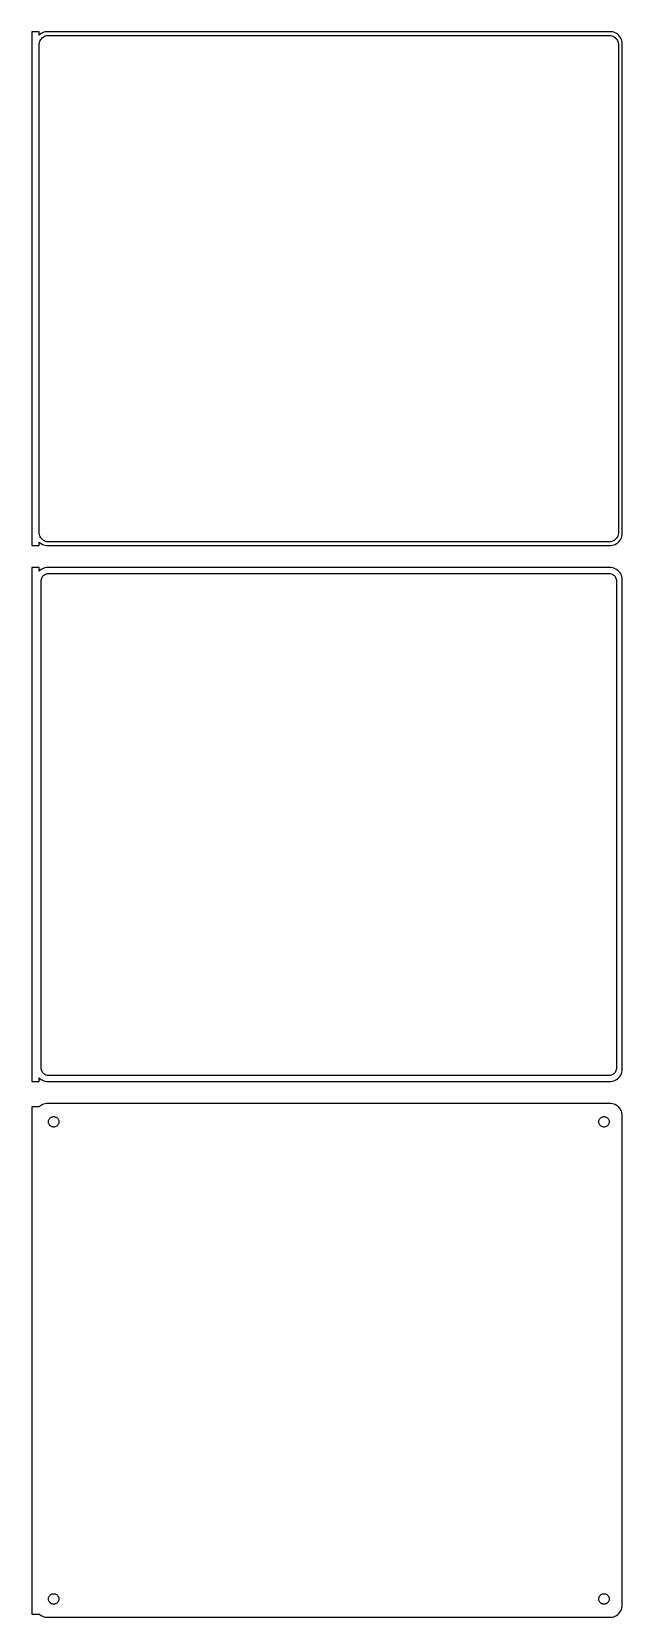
# Model space of a CAD drawing. Header units: metres. Extents: x -122 to 120, y 552 to 1200.
import ezdxf

# ---------------------------------------------------------------- set-up
doc = ezdxf.new("R2010")
doc.units = ezdxf.units.M

msp = doc.modelspace()

# ---------------------------------------------------------------- linework, layer by layer
for p, q in [((-118.5, 1199.99), (-121.5, 1199.99)), ((-121.5, 1199.99), (-121.5, 990.01)), ((-118.5, 1198.56), (-118.5, 1199.99)), ((-118.187, 1198.85), (-118.5, 1198.56)), ((-117.679, 1199.22), (-118.187, 1198.85)), ((-117.129, 1199.52), (-117.679, 1199.22)), ((-116.545, 1199.76), (-117.129, 1199.52)), ((-115.937, 1199.91), (-116.545, 1199.76)), ((-115.314, 1199.99), (-115.937, 1199.91)), ((115.314, 1199.99), (-115.314, 1199.99)), ((115.937, 1199.91), (115.314, 1199.99)), ((116.545, 1199.76), (115.937, 1199.91)), ((117.129, 1199.52), (116.545, 1199.76)), ((117.679, 1199.22), (117.129, 1199.52)), ((118.187, 1198.85), (117.679, 1199.22)), ((118.645, 1198.42), (118.187, 1198.85)), ((-118.5, 1194.5), (-118.468, 1195)), ((-118.5, 995.5), (-118.5, 1194.5)), ((-118.468, 1195), (-118.374, 1195.49)), ((-118.374, 1195.49), (-118.219, 1195.97)), ((-118.219, 1195.97), (-118.005, 1196.43)), ((-118.005, 1196.43), (-117.736, 1196.85)), ((-117.736, 1196.85), (-117.416, 1197.24)), ((-117.416, 1197.24), (-117.05, 1197.58)), ((-117.05, 1197.58), (-116.643, 1197.88)), ((-116.643, 1197.88), (-116.203, 1198.12)), ((-116.203, 1198.12), (-115.736, 1198.3)), ((-115.736, 1198.3), (-115.25, 1198.43)), ((-115.25, 1198.43), (-114.751, 1198.49)), ((-114.751, 1198.49), (114.751, 1198.49)), ((114.751, 1198.49), (115.25, 1198.43)), ((115.25, 1198.43), (115.736, 1198.3)), ((115.736, 1198.3), (116.203, 1198.12)), ((116.203, 1198.12), (116.643, 1197.88)), ((116.643, 1197.88), (117.05, 1197.58)), ((117.05, 1197.58), (117.416, 1197.24)), ((117.416, 1197.24), (117.736, 1196.85)), ((117.736, 1196.85), (118.005, 1196.43)), ((118.005, 1196.43), (118.219, 1195.97)), ((118.219, 1195.97), (118.374, 1195.49)), ((118.374, 1195.49), (118.468, 1195)), ((118.468, 1195), (118.5, 1194.5)), ((118.5, 1194.5), (118.5, 995.5)), ((119.045, 1197.94), (118.645, 1198.42)), ((119.382, 1197.41), (119.045, 1197.94)), ((119.649, 1196.84), (119.382, 1197.41)), ((119.843, 1196.24), (119.649, 1196.84)), ((119.961, 1195.63), (119.843, 1196.24)), ((120, 1195), (119.961, 1195.63)), ((120, 995), (120, 1195)), ((-118.468, 994.999), (-118.5, 995.5)), ((-118.5, 991.441), (-118.187, 991.147)), ((-118.5, 990.01), (-118.5, 991.441)), ((-118.374, 994.505), (-118.468, 994.999)), ((-118.219, 994.028), (-118.374, 994.505)), ((-118.005, 993.573), (-118.219, 994.028)), ((-117.736, 993.149), (-118.005, 993.573)), ((-117.416, 992.762), (-117.736, 993.149)), ((-117.05, 992.418), (-117.416, 992.762)), ((-116.643, 992.123), (-117.05, 992.418)), ((-116.203, 991.881), (-116.643, 992.123)), ((-115.736, 991.696), (-116.203, 991.881)), ((-115.25, 991.571), (-115.736, 991.696)), ((-114.751, 991.508), (-115.25, 991.571)), ((114.751, 991.508), (-114.751, 991.508)), ((115.25, 991.571), (114.751, 991.508)), ((115.736, 991.696), (115.25, 991.571)), ((116.203, 991.881), (115.736, 991.696)), ((116.643, 992.123), (116.203, 991.881)), ((117.05, 992.418), (116.643, 992.123)), ((117.416, 992.762), (117.05, 992.418)), ((117.736, 993.149), (117.416, 992.762)), ((118.005, 993.573), (117.736, 993.149)), ((118.219, 994.028), (118.005, 993.573)), ((118.187, 991.147), (118.645, 991.577)), ((118.374, 994.505), (118.219, 994.028)), ((118.468, 994.999), (118.374, 994.505)), ((118.5, 995.5), (118.468, 994.999)), ((118.645, 991.577), (119.045, 992.061)), ((119.045, 992.061), (119.382, 992.591)), ((119.382, 992.591), (119.649, 993.159)), ((119.649, 993.159), (119.843, 993.757)), ((119.843, 993.757), (119.961, 994.373)), ((119.961, 994.373), (120, 995)), ((-121.5, 990.01), (-118.5, 990.01)), ((-118.187, 991.147), (-117.679, 990.778)), ((-117.679, 990.778), (-117.129, 990.476)), ((-117.129, 990.476), (-116.545, 990.245)), ((-116.545, 990.245), (-115.937, 990.089)), ((-115.937, 990.089), (-115.314, 990.01)), ((-115.314, 990.01), (115.314, 990.01)), ((115.314, 990.01), (115.937, 990.089)), ((115.937, 990.089), (116.545, 990.245)), ((116.545, 990.245), (117.129, 990.476)), ((117.129, 990.476), (117.679, 990.778)), ((117.679, 990.778), (118.187, 991.147)), ((-118.5, 980.979), (-121.5, 980.979)), ((-121.5, 980.979), (-121.5, 771.021)), ((-118.5, 979.559), (-118.5, 980.979)), ((-118.187, 979.853), (-118.5, 979.559)), ((-117.679, 980.222), (-118.187, 979.853)), ((-117.129, 980.524), (-117.679, 980.222)), ((-116.545, 980.755), (-117.129, 980.524)), ((-115.937, 980.911), (-116.545, 980.755)), ((-115.314, 980.99), (-115.937, 980.911)), ((-115.825, 978.317), (-115.462, 978.461)), ((-115.462, 978.461), (-115.083, 978.558)), ((115.314, 980.99), (-115.314, 980.99)), ((-115.083, 978.558), (-114.695, 978.607)), ((-114.695, 978.607), (114.695, 978.607)), ((114.695, 978.607), (115.083, 978.558)), ((115.083, 978.558), (115.462, 978.461)), ((115.937, 980.911), (115.314, 980.99)), ((115.462, 978.461), (115.825, 978.317)), ((116.545, 980.755), (115.937, 980.911)), ((117.129, 980.524), (116.545, 980.755)), ((117.679, 980.222), (117.129, 980.524)), ((118.187, 979.853), (117.679, 980.222)), ((118.645, 979.423), (118.187, 979.853)), ((119.045, 978.939), (118.645, 979.423)), ((119.382, 978.409), (119.045, 978.939)), ((-117.613, 975.5), (-117.588, 975.89)), ((-117.613, 776.5), (-117.613, 975.5)), ((-117.588, 975.89), (-117.515, 976.274)), ((-117.515, 976.274), (-117.394, 976.646)), ((-117.394, 976.646), (-117.228, 977)), ((-117.228, 977), (-117.018, 977.33)), ((-117.018, 977.33), (-116.769, 977.631)), ((-116.769, 977.631), (-116.484, 977.899)), ((-116.484, 977.899), (-116.168, 978.128)), ((-116.168, 978.128), (-115.825, 978.317)), ((115.825, 978.317), (116.168, 978.128)), ((116.168, 978.128), (116.484, 977.899)), ((116.484, 977.899), (116.769, 977.631)), ((116.769, 977.631), (117.018, 977.33)), ((117.018, 977.33), (117.228, 977)), ((117.228, 977), (117.394, 976.646)), ((117.394, 976.646), (117.515, 976.274)), ((117.515, 976.274), (117.588, 975.89)), ((117.588, 975.89), (117.613, 975.5)), ((117.613, 975.5), (117.613, 776.5)), ((119.649, 977.841), (119.382, 978.409)), ((119.843, 977.243), (119.649, 977.841)), ((119.961, 976.627), (119.843, 977.243)), ((120, 976), (119.961, 976.627)), ((120, 776), (120, 976)), ((-118.5, 771.021), (-118.5, 772.441)), ((-118.5, 772.441), (-118.187, 772.147)), ((-118.187, 772.147), (-117.679, 771.778)), ((-117.679, 771.778), (-117.129, 771.476)), ((-117.588, 776.11), (-117.613, 776.5)), ((-117.515, 775.726), (-117.588, 776.11)), ((-117.394, 775.354), (-117.515, 775.726)), ((-117.228, 775), (-117.394, 775.354)), ((-117.018, 774.67), (-117.228, 775)), ((-117.129, 771.476), (-116.545, 771.245)), ((-116.769, 774.369), (-117.018, 774.67)), ((-116.484, 774.101), (-116.769, 774.369)), ((-116.545, 771.245), (-115.937, 771.089)), ((-116.168, 773.872), (-116.484, 774.101)), ((-115.825, 773.683), (-116.168, 773.872)), ((-115.462, 773.539), (-115.825, 773.683)), ((-115.083, 773.442), (-115.462, 773.539)), ((-114.695, 773.393), (-115.083, 773.442)), ((114.695, 773.393), (-114.695, 773.393)), ((115.083, 773.442), (114.695, 773.393)), ((115.462, 773.539), (115.083, 773.442)), ((115.825, 773.683), (115.462, 773.539)), ((116.168, 773.872), (115.825, 773.683)), ((115.937, 771.089), (116.545, 771.245)), ((116.484, 774.101), (116.168, 773.872)), ((116.769, 774.369), (116.484, 774.101)), ((116.545, 771.245), (117.129, 771.476)), ((117.018, 774.67), (116.769, 774.369)), ((117.228, 775), (117.018, 774.67)), ((117.129, 771.476), (117.679, 771.778)), ((117.394, 775.354), (117.228, 775)), ((117.515, 775.726), (117.394, 775.354)), ((117.588, 776.11), (117.515, 775.726)), ((117.613, 776.5), (117.588, 776.11)), ((117.679, 771.778), (118.187, 772.147)), ((118.187, 772.147), (118.645, 772.577)), ((118.645, 772.577), (119.045, 773.061)), ((119.045, 773.061), (119.382, 773.591)), ((119.382, 773.591), (119.649, 774.159)), ((119.649, 774.159), (119.843, 774.757)), ((119.843, 774.757), (119.961, 775.373)), ((119.961, 775.373), (120, 776)), ((-121.5, 771.021), (-118.5, 771.021)), ((-115.937, 771.089), (-115.314, 771.01)), ((-115.314, 771.01), (115.314, 771.01)), ((115.314, 771.01), (115.937, 771.089)), ((-118.5, 760.653), (-121.5, 760.653)), ((-121.5, 760.653), (-121.5, 553.347)), ((-118.187, 760.853), (-118.5, 760.559)), ((-118.5, 760.559), (-118.5, 760.653)), ((-117.679, 761.222), (-118.187, 760.853)), ((-117.129, 761.524), (-117.679, 761.222)), ((-116.545, 761.755), (-117.129, 761.524)), ((-115.937, 761.911), (-116.545, 761.755)), ((-115.314, 761.99), (-115.937, 761.911)), ((115.314, 761.99), (-115.314, 761.99)), ((115.937, 761.911), (115.314, 761.99)), ((116.545, 761.755), (115.937, 761.911)), ((117.129, 761.524), (116.545, 761.755)), ((117.679, 761.222), (117.129, 761.524)), ((118.187, 760.853), (117.679, 761.222)), ((118.645, 760.423), (118.187, 760.853)), ((119.045, 759.939), (118.645, 760.423)), ((119.382, 759.409), (119.045, 759.939)), ((119.649, 758.841), (119.382, 759.409)), ((119.843, 758.243), (119.649, 758.841)), ((119.961, 757.627), (119.843, 758.243)), ((-114.635, 754.5), (-114.618, 754.768)), ((-114.618, 754.232), (-114.635, 754.5)), ((-114.618, 754.768), (-114.568, 755.031)), ((-114.568, 753.969), (-114.618, 754.232)), ((-114.568, 755.031), (-114.485, 755.286)), ((-114.485, 753.714), (-114.568, 753.969)), ((-114.485, 755.286), (-114.371, 755.529)), ((-114.371, 753.471), (-114.485, 753.714)), ((-114.371, 755.529), (-114.227, 755.755)), ((-114.227, 753.245), (-114.371, 753.471)), ((-114.227, 755.755), (-114.057, 755.962)), ((-114.057, 753.038), (-114.227, 753.245)), ((-114.057, 755.962), (-113.861, 756.145)), ((-113.861, 752.855), (-114.057, 753.038)), ((-113.861, 756.145), (-113.644, 756.303)), ((-113.644, 752.697), (-113.861, 752.855)), ((-113.644, 756.303), (-113.409, 756.432)), ((-113.409, 752.568), (-113.644, 752.697)), ((-113.409, 756.432), (-113.16, 756.531)), ((-113.16, 752.469), (-113.409, 752.568)), ((-113.16, 756.531), (-112.9, 756.597)), ((-112.9, 752.403), (-113.16, 752.469)), ((-112.9, 756.597), (-112.634, 756.631)), ((-112.634, 752.369), (-112.9, 752.403)), ((-112.634, 756.631), (-112.366, 756.631)), ((-112.366, 752.369), (-112.634, 752.369)), ((-112.366, 756.631), (-112.1, 756.597)), ((-112.1, 752.403), (-112.366, 752.369)), ((-112.1, 756.597), (-111.84, 756.531)), ((-111.84, 752.469), (-112.1, 752.403)), ((-111.84, 756.531), (-111.591, 756.432)), ((-111.591, 752.568), (-111.84, 752.469)), ((-111.591, 756.432), (-111.356, 756.303)), ((-111.356, 752.697), (-111.591, 752.568)), ((-111.356, 756.303), (-111.139, 756.145)), ((-111.139, 752.855), (-111.356, 752.697)), ((-111.139, 756.145), (-110.943, 755.962)), ((-110.943, 753.038), (-111.139, 752.855)), ((-110.943, 755.962), (-110.773, 755.755)), ((-110.773, 753.245), (-110.943, 753.038)), ((-110.773, 755.755), (-110.629, 755.529)), ((-110.629, 753.471), (-110.773, 753.245)), ((-110.629, 755.529), (-110.515, 755.286)), ((-110.515, 753.714), (-110.629, 753.471)), ((-110.515, 755.286), (-110.432, 755.031)), ((-110.432, 753.969), (-110.515, 753.714)), ((-110.432, 755.031), (-110.382, 754.768)), ((-110.382, 754.232), (-110.432, 753.969)), ((-110.382, 754.768), (-110.365, 754.5)), ((-110.365, 754.5), (-110.382, 754.232)), ((110.365, 754.5), (110.382, 754.768)), ((110.382, 754.232), (110.365, 754.5)), ((110.382, 754.768), (110.432, 755.031)), ((110.432, 753.969), (110.382, 754.232)), ((110.432, 755.031), (110.515, 755.286)), ((110.515, 753.714), (110.432, 753.969)), ((110.515, 755.286), (110.629, 755.529)), ((110.629, 753.471), (110.515, 753.714)), ((110.629, 755.529), (110.773, 755.755)), ((110.773, 753.245), (110.629, 753.471)), ((110.773, 755.755), (110.943, 755.962)), ((110.943, 753.038), (110.773, 753.245)), ((110.943, 755.962), (111.139, 756.145)), ((111.139, 752.855), (110.943, 753.038)), ((111.139, 756.145), (111.356, 756.303)), ((111.356, 752.697), (111.139, 752.855)), ((111.356, 756.303), (111.591, 756.432)), ((111.591, 752.568), (111.356, 752.697)), ((111.591, 756.432), (111.84, 756.531)), ((111.84, 752.469), (111.591, 752.568)), ((111.84, 756.531), (112.1, 756.597)), ((112.1, 752.403), (111.84, 752.469)), ((112.1, 756.597), (112.366, 756.631)), ((112.366, 752.369), (112.1, 752.403)), ((112.366, 756.631), (112.634, 756.631)), ((112.634, 752.369), (112.366, 752.369)), ((112.634, 756.631), (112.9, 756.597)), ((112.9, 752.403), (112.634, 752.369)), ((112.9, 756.597), (113.16, 756.531)), ((113.16, 752.469), (112.9, 752.403)), ((113.16, 756.531), (113.409, 756.432)), ((113.409, 752.568), (113.16, 752.469)), ((113.409, 756.432), (113.644, 756.303)), ((113.644, 752.697), (113.409, 752.568)), ((113.644, 756.303), (113.861, 756.145)), ((113.861, 752.855), (113.644, 752.697)), ((113.861, 756.145), (114.057, 755.962)), ((114.057, 753.038), (113.861, 752.855)), ((114.057, 755.962), (114.227, 755.755)), ((114.227, 753.245), (114.057, 753.038)), ((114.227, 755.755), (114.371, 755.529)), ((114.371, 753.471), (114.227, 753.245)), ((114.371, 755.529), (114.485, 755.286)), ((114.485, 753.714), (114.371, 753.471)), ((114.485, 755.286), (114.568, 755.031)), ((114.568, 753.969), (114.485, 753.714)), ((114.568, 755.031), (114.618, 754.768)), ((114.618, 754.232), (114.568, 753.969)), ((114.618, 754.768), (114.635, 754.5)), ((114.635, 754.5), (114.618, 754.232)), ((120, 757), (119.961, 757.627)), ((120, 557), (120, 757)), ((-114.635, 559.5), (-114.618, 559.768)), ((-114.618, 559.232), (-114.635, 559.5)), ((-114.618, 559.768), (-114.568, 560.031)), ((-114.568, 558.969), (-114.618, 559.232)), ((-114.568, 560.031), (-114.485, 560.286)), ((-114.485, 558.714), (-114.568, 558.969)), ((-114.485, 560.286), (-114.371, 560.529)), ((-114.371, 558.471), (-114.485, 558.714)), ((-114.371, 560.529), (-114.227, 560.755)), ((-114.227, 558.245), (-114.371, 558.471)), ((-114.227, 560.755), (-114.057, 560.962)), ((-114.057, 558.038), (-114.227, 558.245)), ((-114.057, 560.962), (-113.861, 561.145)), ((-113.861, 557.855), (-114.057, 558.038)), ((-113.861, 561.145), (-113.644, 561.303)), ((-113.644, 557.697), (-113.861, 557.855)), ((-113.644, 561.303), (-113.409, 561.432)), ((-113.409, 557.568), (-113.644, 557.697)), ((-113.409, 561.432), (-113.16, 561.531)), ((-113.16, 557.469), (-113.409, 557.568)), ((-113.16, 561.531), (-112.9, 561.597)), ((-112.9, 557.403), (-113.16, 557.469)), ((-112.9, 561.597), (-112.634, 561.631)), ((-112.634, 557.369), (-112.9, 557.403)), ((-112.634, 561.631), (-112.366, 561.631)), ((-112.366, 557.369), (-112.634, 557.369)), ((-112.366, 561.631), (-112.1, 561.597)), ((-112.1, 557.403), (-112.366, 557.369)), ((-112.1, 561.597), (-111.84, 561.531)), ((-111.84, 557.469), (-112.1, 557.403)), ((-111.84, 561.531), (-111.591, 561.432)), ((-111.591, 557.568), (-111.84, 557.469)), ((-111.591, 561.432), (-111.356, 561.303)), ((-111.356, 557.697), (-111.591, 557.568)), ((-111.356, 561.303), (-111.139, 561.145)), ((-111.139, 557.855), (-111.356, 557.697)), ((-111.139, 561.145), (-110.943, 560.962)), ((-110.943, 558.038), (-111.139, 557.855)), ((-110.943, 560.962), (-110.773, 560.755)), ((-110.773, 558.245), (-110.943, 558.038)), ((-110.773, 560.755), (-110.629, 560.529)), ((-110.629, 558.471), (-110.773, 558.245)), ((-110.629, 560.529), (-110.515, 560.286)), ((-110.515, 558.714), (-110.629, 558.471)), ((-110.515, 560.286), (-110.432, 560.031)), ((-110.432, 558.969), (-110.515, 558.714)), ((-110.432, 560.031), (-110.382, 559.768)), ((-110.382, 559.232), (-110.432, 558.969)), ((-110.382, 559.768), (-110.365, 559.5)), ((-110.365, 559.5), (-110.382, 559.232)), ((110.365, 559.5), (110.382, 559.768)), ((110.382, 559.232), (110.365, 559.5)), ((110.382, 559.768), (110.432, 560.031)), ((110.432, 558.969), (110.382, 559.232)), ((110.432, 560.031), (110.515, 560.286)), ((110.515, 558.714), (110.432, 558.969)), ((110.515, 560.286), (110.629, 560.529)), ((110.629, 558.471), (110.515, 558.714)), ((110.629, 560.529), (110.773, 560.755)), ((110.773, 558.245), (110.629, 558.471)), ((110.773, 560.755), (110.943, 560.962)), ((110.943, 558.038), (110.773, 558.245)), ((110.943, 560.962), (111.139, 561.145)), ((111.139, 557.855), (110.943, 558.038)), ((111.139, 561.145), (111.356, 561.303)), ((111.356, 557.697), (111.139, 557.855)), ((111.356, 561.303), (111.591, 561.432)), ((111.591, 557.568), (111.356, 557.697)), ((111.591, 561.432), (111.84, 561.531)), ((111.84, 557.469), (111.591, 557.568)), ((111.84, 561.531), (112.1, 561.597)), ((112.1, 557.403), (111.84, 557.469)), ((112.1, 561.597), (112.366, 561.631)), ((112.366, 557.369), (112.1, 557.403)), ((112.366, 561.631), (112.634, 561.631)), ((112.634, 557.369), (112.366, 557.369)), ((112.634, 561.631), (112.9, 561.597)), ((112.9, 557.403), (112.634, 557.369)), ((112.9, 561.597), (113.16, 561.531)), ((113.16, 557.469), (112.9, 557.403)), ((113.16, 561.531), (113.409, 561.432)), ((113.409, 557.568), (113.16, 557.469)), ((113.409, 561.432), (113.644, 561.303)), ((113.644, 557.697), (113.409, 557.568)), ((113.644, 561.303), (113.861, 561.145)), ((113.861, 557.855), (113.644, 557.697)), ((113.861, 561.145), (114.057, 560.962)), ((114.057, 558.038), (113.861, 557.855)), ((114.057, 560.962), (114.227, 560.755)), ((114.227, 558.245), (114.057, 558.038)), ((114.227, 560.755), (114.371, 560.529)), ((114.371, 558.471), (114.227, 558.245)), ((114.371, 560.529), (114.485, 560.286)), ((114.485, 558.714), (114.371, 558.471)), ((114.485, 560.286), (114.568, 560.031)), ((114.568, 558.969), (114.485, 558.714)), ((114.568, 560.031), (114.618, 559.768)), ((114.618, 559.232), (114.568, 558.969)), ((114.618, 559.768), (114.635, 559.5)), ((114.635, 559.5), (114.618, 559.232)), ((-121.5, 553.347), (-118.5, 553.347)), ((-118.5, 553.347), (-118.5, 553.441)), ((-118.5, 553.441), (-118.187, 553.147)), ((-118.187, 553.147), (-117.679, 552.778)), ((-117.679, 552.778), (-117.129, 552.476)), ((-117.129, 552.476), (-116.545, 552.245)), ((-116.545, 552.245), (-115.937, 552.089)), ((-115.937, 552.089), (-115.314, 552.01)), ((-115.314, 552.01), (115.314, 552.01)), ((115.314, 552.01), (115.937, 552.089)), ((115.937, 552.089), (116.545, 552.245)), ((116.545, 552.245), (117.129, 552.476)), ((117.129, 552.476), (117.679, 552.778)), ((117.679, 552.778), (118.187, 553.147)), ((118.187, 553.147), (118.645, 553.577)), ((118.645, 553.577), (119.045, 554.061)), ((119.045, 554.061), (119.382, 554.591)), ((119.382, 554.591), (119.649, 555.159)), ((119.649, 555.159), (119.843, 555.757)), ((119.843, 555.757), (119.961, 556.373)), ((119.961, 556.373), (120, 557))]:
    msp.add_line(p, q)

doc.saveas('drawing.dxf')
